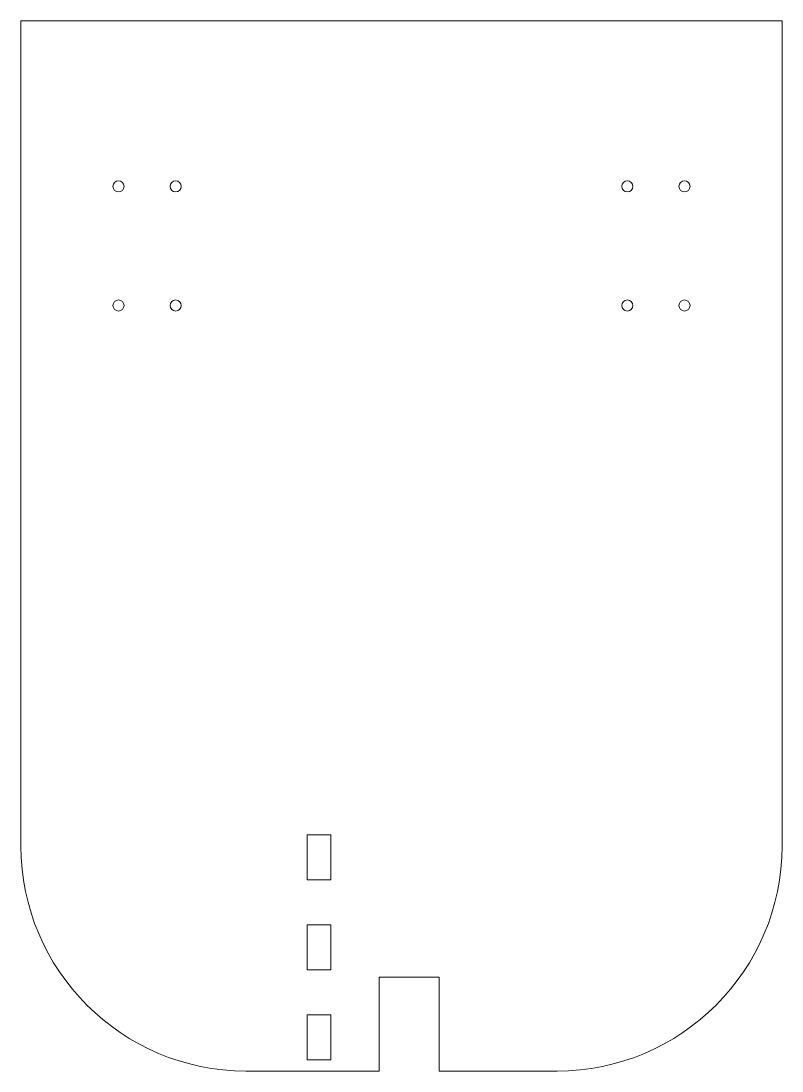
# Model space of a CAD drawing. Header units: inches. Extents: x -4 to 4, y -5.5 to 5.5.
import ezdxf

# ---------------------------------------------------------------- set-up
doc = ezdxf.new("R2010")
doc.units = ezdxf.units.IN
doc.header["$MEASUREMENT"] = 0

msp = doc.modelspace()

# ---------------------------------------------------------------- linework, layer by layer
at = {"color": 7, "linetype": 'Continuous', "lineweight": 15}
for p, q in [((3.996, 5.512), (-3.996, 5.512)), ((-3.996, 5.512), (-3.996, -3.15)), ((3.996, -3.15), (3.996, 5.512)), ((-0.991, -3.031), (-0.991, -3.504)), ((-0.741, -3.031), (-0.991, -3.031)), ((-0.741, -3.504), (-0.741, -3.031)), ((-0.991, -3.504), (-0.741, -3.504)), ((-0.991, -3.976), (-0.991, -4.449)), ((-0.741, -3.976), (-0.991, -3.976)), ((-0.741, -4.449), (-0.741, -3.976)), ((-0.991, -4.449), (-0.741, -4.449)), ((-0.236, -4.528), (-0.236, -5.512)), ((0.394, -4.528), (-0.236, -4.528)), ((0.394, -5.512), (0.394, -4.528)), ((-0.991, -4.921), (-0.991, -5.394)), ((-0.741, -4.921), (-0.991, -4.921)), ((-0.741, -5.394), (-0.741, -4.921)), ((-0.991, -5.394), (-0.741, -5.394)), ((-1.634, -5.512), (-0.236, -5.512)), ((0.394, -5.512), (1.634, -5.512))]:
    msp.add_line(p, q, dxfattribs=at)
for centre in [(-2.972, 3.775), (-2.372, 3.775), (2.372, 3.775), (2.972, 3.775), (-2.972, 2.525), (-2.372, 2.525), (2.372, 2.525), (2.972, 2.525)]:
    msp.add_circle(centre, 0.0581, dxfattribs=at)
for centre, start, end in [((-1.634, -3.15), 180, 270), ((1.634, -3.15), 270, 0)]:
    msp.add_arc(centre, 2.362, start, end, dxfattribs=at)

doc.saveas('drawing.dxf')
